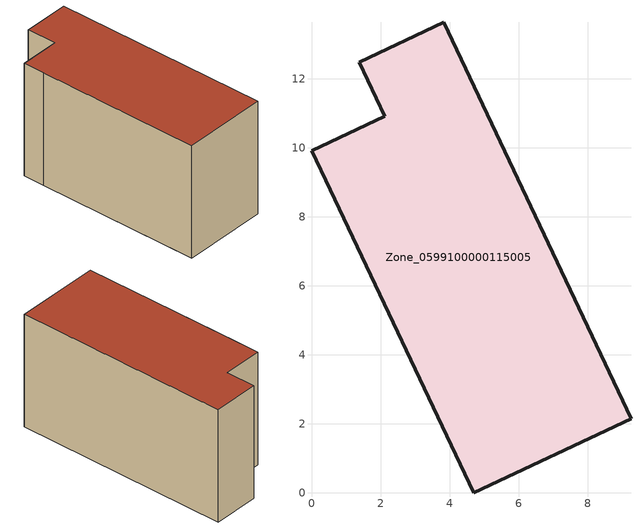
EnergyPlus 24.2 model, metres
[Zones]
Zone_0599100000115005
 floor ground (C_G): 4.7,0 0.54,8.78 0,9.91 2.12,10.91 1.38,12.48 3.83,13.64 9.26,2.15 z0
 wall outside (C_F): 0.54,8.78 4.7,0 9.26,2.15 3.83,13.64 1.38,12.48 2.12,10.91 0,9.91 0.54,8.78 z0:6.84
 roof outside (C_R): 9.26,2.15 3.83,13.64 1.38,12.48 2.12,10.91 0,9.91 0.54,8.78 4.7,0 z6.84
[BUILDING]
Pand.0599100000115005: North Axis=0; Terrain=City; Loads Convergence Tolerance Value=0.04; Temperature Convergence Tolerance Value=0.4; Solar Distribution=FullExterior; Maximum Number of Warmup Days=25; Minimum Number of Warmup Days=1
[Site:Location]
Rotterdam.The.Hague.AP_ZH_NLD Design_Conditions: Latitude=51.96; Longitude=4.45; Time Zone=1; Elevation=-4.5
[SITE:GROUNDTEMPERATURE:BUILDINGSURFACE]
18, 18, 18, 18, 18, 18, 18, 18, 18, 18, 18, 18
[MATERIAL] Thermal Absorptance=0.9; Solar Absorptance=0.7; Visible Absorptance=0.7
Name | Roughness | Thickness | Conductivity | Density | Specific Heat
G.TI.1975-1991 | MediumSmooth | 0.15 | 0.288461 | 540 | 1210
F.TI.1975-1991 | Rough | 0.3 | 0.230769 | 1920 | 840
R.TI.1975-1991 | MediumRough | 0.2 | 0.153846 | 1500 | 1000
[CONSTRUCTION]
C_G: G.TI.1975-1991
C_F: F.TI.1975-1991
C_R: R.TI.1975-1991
[ZONE]
Zone_0599100000115005: Type=1; Multiplier=1; Ceiling Height=Autocalculate; Volume=Autocalculate; Floor Area=autocalculate; Part of Total Floor Area=Yes
[ZONEINFILTRATION:DESIGNFLOWRATE]
Infil_Zone_0599100000115005: Zone or ZoneList or Space or SpaceList=Zone_0599100000115005; Schedule=AlwaysOn; Design Flow Rate Calculation Method=Flow/Area; Flow Rate per Floor Area=0.003; Constant Term Coefficient=1; Temperature Term Coefficient=0; Velocity Term Coefficient=0; Velocity Squared Term Coefficient=0
[HVACTEMPLATE:ZONE:IDEALLOADSAIRSYSTEM]
Zone_0599100000115005: Maximum Heating Supply Air Temperature=50; Minimum Cooling Supply Air Temperature=13; Maximum Heating Supply Air Humidity Ratio=0.0156; Minimum Cooling Supply Air Humidity Ratio=0.0077; Heating Limit=NoLimit; Cooling Limit=NoLimit; Dehumidification Control Type=ConstantSensibleHeatRatio; Cooling Sensible Heat Ratio=0.7; Dehumidification Setpoint=60; Humidification Control Type=None; Humidification Setpoint=30; Outdoor Air Method=None; Outdoor Air Flow Rate per Person=0.00944; Outdoor Air Flow Rate per Zone Floor Area=0; Outdoor Air Flow Rate per Zone=0; Demand Controlled Ventilation Type=None; Outdoor Air Economizer Type=NoEconomizer; Heat Recovery Type=None; Sensible Heat Recovery Effectiveness=0.7; Latent Heat Recovery Effectiveness=0.65
[ZONECONTROL:THERMOSTAT]
ThermostatControl_Zone_0599100000115005: Zone or ZoneList=Zone_0599100000115005; Control Type Schedule=DualSetpointControlType; Control 1=Thermostat_Zone_0599100000115005; Temperature Difference Between Cutout And Setpoint=0
[THERMOSTATSETPOINT:DUALSETPOINT]
Thermostat_Zone_0599100000115005: Heating Setpoint Temperature Schedule=HeatingSetpoint_Zone_0599100000115005; Cooling Setpoint Temperature Schedule=CoolingSetpoint_Zone_0599100000115005
[SCHEDULE:COMPACT]
HeatingSetpoint_Zone_0599100000115005: Through: 12/31, For: AllDays, Until: 24:00, 21
CoolingSetpoint_Zone_0599100000115005: Through: 12/31, For: AllDays, Until: 24:00, 24
DualSetpointControlType: Through: 12/31, For: AllDays, Until: 24:00, 4
AlwaysOn: Through: 12/31, For: AllDays, Until: 24:00, 1
